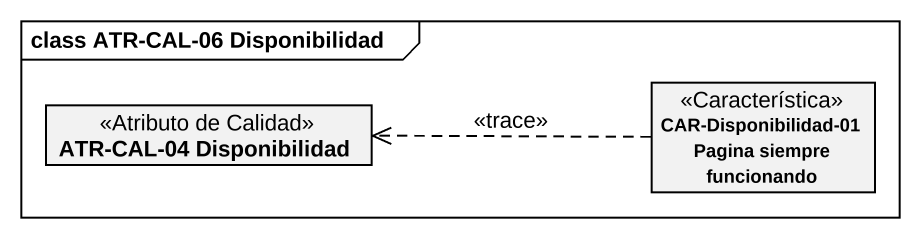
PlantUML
@startuml
mainframe class ATR-CAL-06 Disponibilidad
hide circle
hide empty members
class "ATR-CAL-04 Disponibilidad" as ATR_CAL_04_Disponibilidad <<Atributo de Calidad>>
class "CAR-Disponibilidad-01 Pagina siempre funcionando" as CAR_Disponibilidad_01 <<Característica>>
CAR_Disponibilidad_01 .left.> ATR_CAL_04_Disponibilidad : <<trace>>
@enduml
